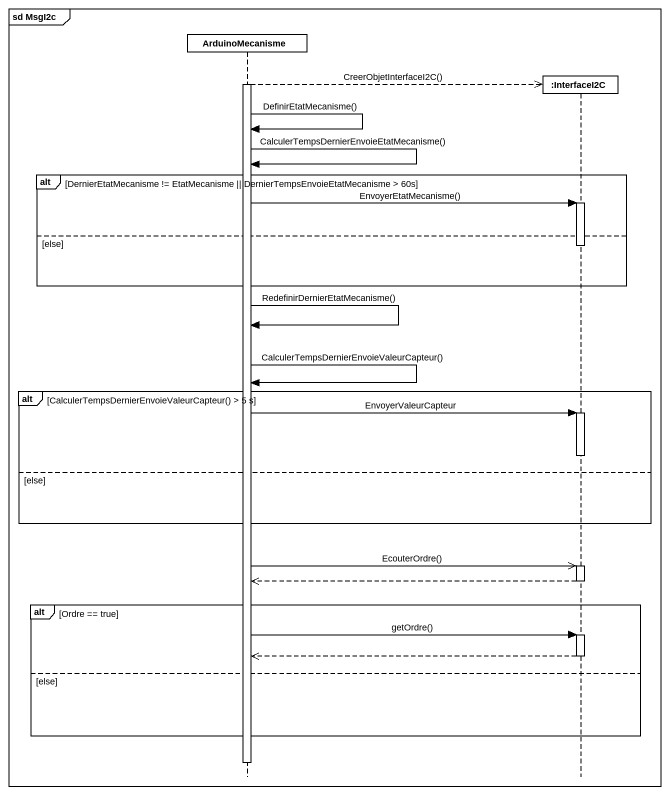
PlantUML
@startuml
mainframe sd MsgI2c
hide footbox
participant ArduinoMecanisme
participant ":InterfaceI2C" as InterfaceI2C

activate ArduinoMecanisme
ArduinoMecanisme -->> InterfaceI2C ** : CreerObjetInterfaceI2C()
ArduinoMecanisme -> ArduinoMecanisme : DefinirEtatMecanisme()
ArduinoMecanisme -> ArduinoMecanisme : CalculerTempsDernierEnvoieEtatMecanisme()
alt DernierEtatMecanisme != EtatMecanisme || DernierTempsEnvoieEtatMecanisme > 60s
  ArduinoMecanisme -> InterfaceI2C : EnvoyerEtatMecanisme()
  activate InterfaceI2C
else else
  deactivate InterfaceI2C
end
ArduinoMecanisme -> ArduinoMecanisme : RedefinirDernierEtatMecanisme()
ArduinoMecanisme -> ArduinoMecanisme : CalculerTempsDernierEnvoieValeurCapteur()
alt CalculerTempsDernierEnvoieValeurCapteur() > 5 s
  ArduinoMecanisme -> InterfaceI2C : EnvoyerValeurCapteur
  activate InterfaceI2C
  deactivate InterfaceI2C
else else
end
ArduinoMecanisme ->> InterfaceI2C : EcouterOrdre()
activate InterfaceI2C
InterfaceI2C -->> ArduinoMecanisme
deactivate InterfaceI2C
alt Ordre == true
  ArduinoMecanisme -> InterfaceI2C : getOrdre()
  activate InterfaceI2C
  InterfaceI2C -->> ArduinoMecanisme
  deactivate InterfaceI2C
else else
end
deactivate ArduinoMecanisme
@enduml
